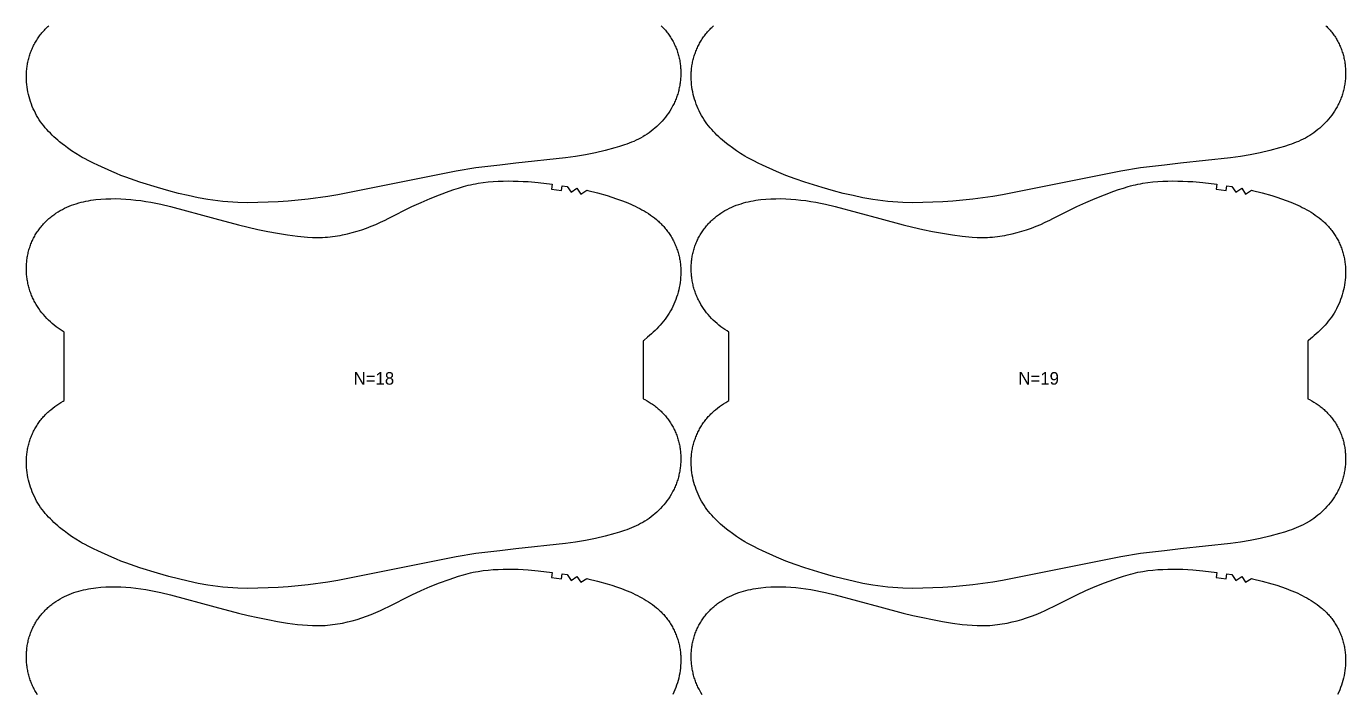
# Model space of a CAD drawing. Header units: inches. Extents: x 0 to 1851, y 0 to 1084.
# Drawn here: x 795 to 1321, y 266 to 532 of the extents above; entities that cross this region are included whole.
import ezdxf

# ---------------------------------------------------------------- set-up
doc = ezdxf.new("R2010")
doc.units = ezdxf.units.IN

msp = doc.modelspace()

# ---------------------------------------------------------------- linework, layer by layer
at = {"layer": '1'}
for points in [[(1047.9949, 532.3865), (1048.3504, 532.0344), (1048.6991, 531.6756), (1049.0409, 531.3101), (1049.3757, 530.9381), (1049.7032, 530.5598), (1050.0235, 530.1752), (1050.3363, 529.7846), (1050.6415, 529.388), (1050.939, 528.9856), (1051.2287, 528.5776), (1051.5103, 528.164), (1051.7839, 527.7451), (1052.0492, 527.3209), (1052.3061, 526.8916), (1052.5545, 526.4574), (1052.7943, 526.0184), (1053.0253, 525.5747), (1053.2475, 525.1265), (1053.4608, 524.6741), (1053.6653, 524.2175), (1053.8609, 523.757), (1054.0476, 523.2928), (1054.2253, 522.8251), (1054.394, 522.354), (1054.5537, 521.8798), (1054.7044, 521.4025), (1054.846, 520.9225), (1054.9785, 520.4399), (1055.1019, 519.9549), (1055.2161, 519.4677), (1055.3211, 518.9784), (1055.4169, 518.4874), (1055.5034, 517.9946), (1055.5808, 517.5004), (1055.6489, 517.0048), (1055.708, 516.508), (1055.7579, 516.0103), (1055.7987, 515.5117), (1055.8305, 515.0124), (1055.8533, 514.5125), (1055.8671, 514.0123), (1055.872, 513.5119), (1055.868, 513.0114), (1055.855, 512.511), (1055.8333, 512.0109), (1055.8028, 511.5112), (1055.7635, 511.0121), (1055.7154, 510.5138), (1055.6587, 510.0163), (1055.5932, 509.52), (1055.5191, 509.0248), (1055.4363, 508.5311), (1055.3448, 508.0389), (1055.2447, 507.5485), (1055.1359, 507.06), (1055.0185, 506.5735), (1054.8924, 506.0893), (1054.7577, 505.6074), (1054.6144, 505.1282), (1054.4624, 504.6516), (1054.3019, 504.1779), (1054.1327, 503.7073), (1053.955, 503.2399), (1053.7687, 502.7759), (1053.5738, 502.3155), (1053.3705, 501.8587), (1053.1589, 501.4056), (1052.9391, 500.9564), (1052.7114, 500.5111), (1052.4757, 500.0698), (1051.9814, 499.1997), (1051.4573, 498.3469), (1050.9045, 497.5121), (1050.3242, 496.696), (1049.7174, 495.8995), (1049.0854, 495.1233), (1048.4288, 494.3678), (1047.7486, 493.6339), (1047.0454, 492.9219), (1046.3201, 492.2324), (1045.5735, 491.5661), (1044.8064, 490.9236), (1044.0196, 490.3052), (1043.2138, 489.7117), (1042.3901, 489.1431), (1041.5496, 488.5996), (1040.872, 488.1897), (1040.6931, 488.0815), (1039.8218, 487.5887), (1038.9367, 487.1216), (1038.0387, 486.6801), (1037.129, 486.2646), (1036.2085, 485.8746), (1035.2784, 485.5082), (1034.3399, 485.1631), (1033.3941, 484.8368), (1031.4853, 484.231), (1029.5612, 483.6718), (1025.6919, 482.6419), (1021.7971, 481.722), (1017.8761, 480.9147), (1013.9318, 480.2305), (1009.9686, 479.6719), (990.0692, 477.5144), (983.732, 476.801), (974.1581, 475.7232), (966.2574, 474.4294), (919.1625, 464.9648), (915.2119, 464.3197), (907.2791, 463.2348), (903.3009, 462.7903), (899.3141, 462.4306), (895.3205, 462.1535), (891.3226, 461.9543), (887.3211, 461.834), (883.3176, 461.801), (879.3157, 461.8865), (877.3168, 461.9846), (875.3202, 462.1224), (873.3268, 462.3009), (871.3377, 462.5208), (869.3535, 462.7823), (867.3746, 463.0829), (863.4337, 463.7875), (859.5159, 464.6093), (855.6201, 465.5296), (851.745, 466.534), (847.2081, 467.8201), (840.2497, 470.0049), (836.4579, 471.2926), (834.5767, 471.9754), (832.7102, 472.6953), (830.8608, 473.4571), (829.0249, 474.2523), (823.4189, 476.801), (821.7328, 477.5676), (819.9333, 478.443), (818.1601, 479.3674), (817.286, 479.8529), (816.4207, 480.3542), (814.7165, 481.402), (813.0468, 482.5059), (811.4112, 483.6609), (810, 484.7209), (809.8102, 484.8634), (808.2487, 486.116), (807.4845, 486.7623), (806.7325, 487.4226), (805.9932, 488.0973), (805.2675, 488.7871), (804.5563, 489.4923), (803.8611, 490.2135), (803.1839, 490.9511), (802.5262, 491.7055), (801.8901, 492.4773), (801.2771, 493.2669), (800.6892, 494.0747), (800.1282, 494.9013), (799.5954, 495.7467), (799.0912, 496.6101), (798.6157, 497.4901), (798.1688, 498.3857), (797.7505, 499.2954), (797.3609, 500.2182), (796.9999, 501.1528), (796.6675, 502.0978), (796.3639, 503.0522), (796.0894, 504.0152), (795.8446, 504.9857), (795.6298, 505.9631), (795.4456, 506.9466), (795.2924, 507.9353), (795.1708, 508.9284), (795.0812, 509.9251), (795.024, 510.9245), (795, 511.9253), (795.0096, 512.9264), (795.0535, 513.9263), (795.0884, 514.4254), (795.1321, 514.9238), (795.1847, 515.4212), (795.2462, 515.9176), (795.3167, 516.4127), (795.3963, 516.9064), (795.485, 517.3985), (795.5829, 517.8888), (795.6901, 518.3772), (795.8065, 518.8636), (795.932, 519.3478), (796.0666, 519.8295), (796.2102, 520.3087), (796.3628, 520.7852), (796.5242, 521.2589), (796.6944, 521.7295), (796.8734, 522.1968), (797.061, 522.6609), (797.2572, 523.1214), (797.4618, 523.5783), (797.675, 524.0313), (797.8965, 524.4803), (798.1263, 524.9251), (798.3643, 525.3656), (798.6105, 525.8016), (798.8648, 526.233), (799.127, 526.6596), (799.397, 527.0813), (799.6749, 527.4978), (799.9603, 527.9091), (800.2533, 528.315), (800.5538, 528.7153), (800.8616, 529.1098), (801.1767, 529.4985), (801.4989, 529.8812), (801.8281, 530.2577), (802.1643, 530.6278), (802.5073, 530.9915), (802.8571, 531.3484), (803.2134, 531.6986), (803.5763, 532.0419), (803.9455, 532.3783)], [(1312.9949, 532.3865), (1313.3504, 532.0344), (1313.6991, 531.6756), (1314.0409, 531.3101), (1314.3757, 530.9381), (1314.7032, 530.5598), (1315.0235, 530.1752), (1315.3363, 529.7846), (1315.6415, 529.388), (1315.939, 528.9856), (1316.2287, 528.5776), (1316.5103, 528.164), (1316.7839, 527.7451), (1317.0492, 527.3209), (1317.3061, 526.8916), (1317.5545, 526.4574), (1317.7943, 526.0184), (1318.0253, 525.5747), (1318.2475, 525.1265), (1318.4608, 524.6741), (1318.6653, 524.2175), (1318.8609, 523.757), (1319.0476, 523.2928), (1319.2253, 522.8251), (1319.394, 522.354), (1319.5537, 521.8798), (1319.7044, 521.4025), (1319.846, 520.9225), (1319.9785, 520.4399), (1320.1019, 519.9549), (1320.2161, 519.4677), (1320.3211, 518.9784), (1320.4169, 518.4874), (1320.5034, 517.9946), (1320.5808, 517.5004), (1320.6489, 517.0048), (1320.708, 516.508), (1320.7579, 516.0103), (1320.7987, 515.5117), (1320.8305, 515.0124), (1320.8533, 514.5125), (1320.8671, 514.0123), (1320.872, 513.5119), (1320.868, 513.0114), (1320.855, 512.511), (1320.8333, 512.0109), (1320.8028, 511.5112), (1320.7635, 511.0121), (1320.7154, 510.5138), (1320.6587, 510.0163), (1320.5932, 509.52), (1320.5191, 509.0248), (1320.4363, 508.5311), (1320.3448, 508.0389), (1320.2447, 507.5485), (1320.1359, 507.06), (1320.0185, 506.5735), (1319.8924, 506.0893), (1319.7577, 505.6074), (1319.6144, 505.1282), (1319.4624, 504.6516), (1319.3019, 504.1779), (1319.1327, 503.7073), (1318.955, 503.2399), (1318.7687, 502.7759), (1318.5738, 502.3155), (1318.3705, 501.8587), (1318.1589, 501.4056), (1317.9391, 500.9564), (1317.7114, 500.5111), (1317.4757, 500.0698), (1316.9814, 499.1997), (1316.4573, 498.3469), (1315.9045, 497.5121), (1315.3242, 496.696), (1314.7174, 495.8995), (1314.0854, 495.1233), (1313.4288, 494.3678), (1312.7486, 493.6339), (1312.0454, 492.9219), (1311.3201, 492.2324), (1310.5735, 491.5661), (1309.8064, 490.9236), (1309.0196, 490.3052), (1308.2138, 489.7117), (1307.3901, 489.1431), (1306.5496, 488.5996), (1305.872, 488.1897), (1305.6931, 488.0815), (1304.8218, 487.5887), (1303.9367, 487.1216), (1303.0387, 486.6801), (1302.129, 486.2646), (1301.2085, 485.8746), (1300.2784, 485.5082), (1299.3399, 485.1631), (1298.3941, 484.8368), (1296.4853, 484.231), (1294.5612, 483.6718), (1290.6919, 482.6419), (1286.7971, 481.722), (1282.8761, 480.9147), (1278.9318, 480.2305), (1274.9686, 479.6719), (1255.0692, 477.5144), (1248.732, 476.801), (1239.1581, 475.7232), (1231.2574, 474.4294), (1184.1625, 464.9648), (1180.2119, 464.3197), (1172.2791, 463.2348), (1168.3009, 462.7903), (1164.3141, 462.4306), (1160.3205, 462.1535), (1156.3226, 461.9543), (1152.3211, 461.834), (1148.3176, 461.801), (1144.3157, 461.8865), (1142.3168, 461.9846), (1140.3202, 462.1224), (1138.3268, 462.3009), (1136.3377, 462.5208), (1134.3535, 462.7823), (1132.3746, 463.0829), (1128.4337, 463.7875), (1124.5159, 464.6093), (1120.6201, 465.5296), (1116.745, 466.534), (1112.2081, 467.8201), (1105.2497, 470.0049), (1101.4579, 471.2926), (1099.5767, 471.9754), (1097.7102, 472.6953), (1095.8608, 473.4571), (1094.0249, 474.2523), (1088.4189, 476.801), (1086.7328, 477.5676), (1084.9333, 478.443), (1083.1601, 479.3674), (1082.286, 479.8529), (1081.4207, 480.3542), (1079.7165, 481.402), (1078.0468, 482.5059), (1076.4112, 483.6609), (1075, 484.7209), (1074.8102, 484.8634), (1073.2487, 486.116), (1072.4845, 486.7623), (1071.7325, 487.4226), (1070.9932, 488.0973), (1070.2675, 488.7871), (1069.5563, 489.4923), (1068.8611, 490.2135), (1068.1839, 490.9511), (1067.5262, 491.7055), (1066.8901, 492.4773), (1066.2771, 493.2669), (1065.6892, 494.0747), (1065.1282, 494.9013), (1064.5954, 495.7467), (1064.0912, 496.6101), (1063.6157, 497.4901), (1063.1688, 498.3857), (1062.7505, 499.2954), (1062.3609, 500.2182), (1061.9999, 501.1528), (1061.6675, 502.0978), (1061.3639, 503.0522), (1061.0894, 504.0152), (1060.8446, 504.9857), (1060.6298, 505.9631), (1060.4456, 506.9466), (1060.2924, 507.9353), (1060.1708, 508.9284), (1060.0812, 509.9251), (1060.024, 510.9245), (1060, 511.9253), (1060.0096, 512.9264), (1060.0535, 513.9263), (1060.0884, 514.4254), (1060.1321, 514.9238), (1060.1847, 515.4212), (1060.2462, 515.9176), (1060.3167, 516.4127), (1060.3963, 516.9064), (1060.485, 517.3985), (1060.5829, 517.8888), (1060.6901, 518.3772), (1060.8065, 518.8636), (1060.932, 519.3478), (1061.0666, 519.8295), (1061.2102, 520.3087), (1061.3628, 520.7852), (1061.5242, 521.2589), (1061.6944, 521.7295), (1061.8734, 522.1968), (1062.061, 522.6609), (1062.2572, 523.1214), (1062.4618, 523.5783), (1062.675, 524.0313), (1062.8965, 524.4803), (1063.1263, 524.9251), (1063.3643, 525.3656), (1063.6105, 525.8016), (1063.8648, 526.233), (1064.127, 526.6596), (1064.397, 527.0813), (1064.6749, 527.4978), (1064.9603, 527.9091), (1065.2533, 528.315), (1065.5538, 528.7153), (1065.8616, 529.1098), (1066.1767, 529.4985), (1066.4989, 529.8812), (1066.8281, 530.2577), (1067.1643, 530.6278), (1067.5073, 530.9915), (1067.8571, 531.3484), (1068.2134, 531.6986), (1068.5763, 532.0419), (1068.9455, 532.3783)], [(799.4147, 265.6316), (798.8906, 266.4845), (798.3963, 267.3545), (798.1606, 267.7958), (797.9329, 268.2411), (797.7131, 268.6903), (797.5015, 269.1434), (797.2982, 269.6002), (797.1033, 270.0607), (796.917, 270.5247), (796.7393, 270.9921), (796.5701, 271.4627), (796.4096, 271.9363), (796.2576, 272.4129), (796.1143, 272.8922), (795.9796, 273.374), (795.8535, 273.8583), (795.7361, 274.3447), (795.6273, 274.8333), (795.5272, 275.3237), (795.4357, 275.8159), (795.3529, 276.3096), (795.2788, 276.8047), (795.2133, 277.3011), (795.1566, 277.7985), (795.1085, 278.2969), (795.0692, 278.796), (795.0387, 279.2957), (795.0169, 279.7958), (795.004, 280.2961), (795, 280.7966), (795.0049, 281.297), (795.0187, 281.7973), (795.0415, 282.2971), (795.0733, 282.7964), (795.1141, 283.295), (795.164, 283.7928), (795.223, 284.2895), (795.2912, 284.7851), (795.3686, 285.2793), (795.4551, 285.7721), (795.5509, 286.2632), (795.6559, 286.7524), (795.7701, 287.2397), (795.8935, 287.7247), (796.026, 288.2073), (796.1676, 288.6873), (796.3182, 289.1645), (796.478, 289.6387), (796.6467, 290.1098), (796.8244, 290.5776), (797.0111, 291.0418), (797.2066, 291.5023), (797.4111, 291.9588), (797.6245, 292.4113), (797.8467, 292.8594), (798.0777, 293.3031), (798.3175, 293.7422), (798.5659, 294.1764), (798.8228, 294.6056), (799.0881, 295.0298), (799.3617, 295.4487), (799.6433, 295.8623), (799.933, 296.2704), (800.2305, 296.6727), (800.5357, 297.0693), (800.8485, 297.46), (801.1688, 297.8445), (801.4963, 298.2229), (801.8311, 298.5949), (802.1729, 298.9603), (802.5216, 299.3192), (802.8771, 299.6712), (803.2393, 300.0163), (803.6079, 300.3545), (803.9828, 300.6857), (804.3638, 301.0099), (804.7508, 301.327), (805.1435, 301.6371), (805.5417, 301.9401), (805.9454, 302.236), (806.3542, 302.5247), (806.7681, 302.8063), (807.6102, 303.3479), (808.4702, 303.8605), (809.3467, 304.3439), (810.2383, 304.798), (811.1438, 305.2231), (812.0621, 305.6197), (812.9922, 305.9881), (813.9329, 306.3289), (814.8832, 306.6424), (815.8419, 306.9291), (816.8079, 307.1893), (817.7803, 307.4238), (818.7582, 307.6335), (819.741, 307.8198), (820.7282, 307.9839), (821.7189, 308.1272), (822.7126, 308.2508), (824.7062, 308.4445), (826.7043, 308.5737), (828.7047, 308.6411), (830.7058, 308.6481), (832.7061, 308.5958), (834.7041, 308.4863), (836.6988, 308.3233), (838.6894, 308.1113), (840.6751, 307.8548), (842.6551, 307.5573), (844.6282, 307.219), (846.5935, 306.8391), (848.5497, 306.4167), (852.4355, 305.458), (870.1702, 300.6942), (879.4992, 298.1883), (883.3893, 297.2432), (887.2959, 296.3688), (891.2189, 295.5713), (895.156, 294.8478), (899.1061, 294.2011), (903.0732, 293.6659), (903.0732, 293.6659), (907.0602, 293.2926), (909.0587, 293.1915), (910.0586, 293.1673), (911.0588, 293.1624), (912.0589, 293.178), (913.0587, 293.214), (914.0577, 293.27), (915.0556, 293.3458), (916.0519, 293.4408), (917.0464, 293.5548), (918.0385, 293.6874), (919.0279, 293.8382), (920.0143, 294.0069), (920.9975, 294.1929), (922.9536, 294.6151), (924.8954, 295.1007), (926.8218, 295.6457), (928.7316, 296.2468), (930.6227, 296.9037), (932.4929, 297.6168), (934.3398, 298.3865), (936.1624, 299.211), (937.9656, 300.0788), (939.1856, 300.6942), (948.6891, 305.4877), (952.3288, 307.1537), (956.0133, 308.7194), (959.7318, 310.2002), (963.4835, 311.5978), (965.3726, 312.2625), (967.2734, 312.8917), (969.1885, 313.4711), (970.1524, 313.7376), (971.1209, 313.9862), (972.0944, 314.2156), (973.0724, 314.4259), (974.0545, 314.6177), (975.0403, 314.7915), (977.0206, 315.0874), (979.0096, 315.3179), (981.0039, 315.4878), (983.0019, 315.603), (985.0023, 315.6697), (987.0039, 315.6942), (989.0056, 315.6816), (991.0066, 315.6327), (993.0062, 315.547), (995.0037, 315.4241), (998.9908, 315.0725), (1004.5957, 314.3975), (1004.3288, 312.4154), (1008.2465, 311.8476), (1008.5543, 313.8237), (1010.5287, 313.5046), (1012.1441, 311.1938), (1014.465, 312.794), (1016.0153, 310.4408), (1018.3796, 311.973), (1018.7405, 311.8909), (1022.6267, 310.9328), (1026.4805, 309.8481), (1028.3938, 309.2579), (1030.2948, 308.6302), (1032.18, 307.9585), (1034.0461, 307.2365), (1035.8893, 306.4581), (1036.801, 306.0461), (1037.7054, 305.6183), (1038.6019, 305.1739), (1039.4899, 304.7124), (1040.3689, 304.2333), (1041.2383, 303.7359), (1042.0973, 303.2196), (1042.9442, 302.6833), (1043.7769, 302.1259), (1044.5935, 301.5463), (1045.392, 300.9434), (1046.1703, 300.316), (1046.5513, 299.9928), (1046.9265, 299.6631), (1047.2956, 299.3266), (1047.6585, 298.9834), (1048.0149, 298.6332), (1048.3647, 298.2762), (1048.7077, 297.9126), (1049.0439, 297.5424), (1049.3731, 297.1659), (1049.6953, 296.7833), (1050.0104, 296.3946), (1050.3182, 296), (1050.6186, 295.5997), (1050.9117, 295.1938), (1051.1971, 294.7826), (1051.4749, 294.366), (1051.745, 293.9444), (1052.0072, 293.5178), (1052.2615, 293.0864), (1052.5077, 292.6503), (1052.7457, 292.2098), (1052.9755, 291.765), (1053.197, 291.316), (1053.4101, 290.863), (1053.6148, 290.4062), (1053.811, 289.9456), (1053.9986, 289.4816), (1054.1775, 289.0142), (1054.3478, 288.5436), (1054.5092, 288.07), (1054.6617, 287.5935), (1054.8054, 287.1143), (1054.94, 286.6325), (1055.0655, 286.1484), (1055.1819, 285.662), (1055.2891, 285.1735), (1055.387, 284.6832), (1055.4757, 284.1911), (1055.5553, 283.6974), (1055.6258, 283.2023), (1055.6873, 282.706), (1055.7399, 282.2086), (1055.7836, 281.7102), (1055.8185, 281.211), (1055.8624, 280.2111), (1055.872, 279.2101), (1055.8479, 278.2092), (1055.7908, 277.2098), (1055.7012, 276.2131), (1055.5796, 275.22), (1055.4264, 274.2313), (1055.2422, 273.2479), (1055.0274, 272.2705), (1054.7825, 271.2999), (1054.5081, 270.337), (1054.2044, 269.3826), (1053.8721, 268.4375), (1053.5111, 267.503), (1053.1215, 266.5802), (1052.7032, 265.6704)], [(1064.4147, 265.6316), (1063.8906, 266.4845), (1063.3963, 267.3545), (1063.1606, 267.7958), (1062.9329, 268.2411), (1062.7131, 268.6903), (1062.5015, 269.1434), (1062.2982, 269.6002), (1062.1033, 270.0607), (1061.917, 270.5247), (1061.7393, 270.9921), (1061.5701, 271.4627), (1061.4096, 271.9363), (1061.2576, 272.4129), (1061.1143, 272.8922), (1060.9796, 273.374), (1060.8535, 273.8583), (1060.7361, 274.3447), (1060.6273, 274.8333), (1060.5272, 275.3237), (1060.4357, 275.8159), (1060.3529, 276.3096), (1060.2788, 276.8047), (1060.2133, 277.3011), (1060.1566, 277.7985), (1060.1085, 278.2969), (1060.0692, 278.796), (1060.0387, 279.2957), (1060.0169, 279.7958), (1060.004, 280.2961), (1060, 280.7966), (1060.0049, 281.297), (1060.0187, 281.7973), (1060.0415, 282.2971), (1060.0733, 282.7964), (1060.1141, 283.295), (1060.164, 283.7928), (1060.223, 284.2895), (1060.2912, 284.7851), (1060.3686, 285.2793), (1060.4551, 285.7721), (1060.5509, 286.2632), (1060.6559, 286.7524), (1060.7701, 287.2397), (1060.8935, 287.7247), (1061.026, 288.2073), (1061.1676, 288.6873), (1061.3182, 289.1645), (1061.478, 289.6387), (1061.6467, 290.1098), (1061.8244, 290.5776), (1062.0111, 291.0418), (1062.2066, 291.5023), (1062.4111, 291.9588), (1062.6245, 292.4113), (1062.8467, 292.8594), (1063.0777, 293.3031), (1063.3175, 293.7422), (1063.5659, 294.1764), (1063.8228, 294.6056), (1064.0881, 295.0298), (1064.3617, 295.4487), (1064.6433, 295.8623), (1064.933, 296.2704), (1065.2305, 296.6727), (1065.5357, 297.0693), (1065.8485, 297.46), (1066.1688, 297.8445), (1066.4963, 298.2229), (1066.8311, 298.5949), (1067.1729, 298.9603), (1067.5216, 299.3192), (1067.8771, 299.6712), (1068.2393, 300.0163), (1068.6079, 300.3545), (1068.9828, 300.6857), (1069.3638, 301.0099), (1069.7508, 301.327), (1070.1435, 301.6371), (1070.5417, 301.9401), (1070.9454, 302.236), (1071.3542, 302.5247), (1071.7681, 302.8063), (1072.6102, 303.3479), (1073.4702, 303.8605), (1074.3467, 304.3439), (1075.2383, 304.798), (1076.1438, 305.2231), (1077.0621, 305.6197), (1077.9922, 305.9881), (1078.9329, 306.3289), (1079.8832, 306.6424), (1080.8419, 306.9291), (1081.8079, 307.1893), (1082.7803, 307.4238), (1083.7582, 307.6335), (1084.741, 307.8198), (1085.7282, 307.9839), (1086.7189, 308.1272), (1087.7126, 308.2508), (1089.7062, 308.4445), (1091.7043, 308.5737), (1093.7047, 308.6411), (1095.7058, 308.6481), (1097.7061, 308.5958), (1099.7041, 308.4863), (1101.6988, 308.3233), (1103.6894, 308.1113), (1105.6751, 307.8548), (1107.6551, 307.5573), (1109.6282, 307.219), (1111.5935, 306.8391), (1113.5497, 306.4167), (1117.4355, 305.458), (1135.1702, 300.6942), (1144.4992, 298.1883), (1148.3893, 297.2432), (1152.2959, 296.3688), (1156.2189, 295.5713), (1160.156, 294.8478), (1164.1061, 294.2011), (1168.0732, 293.6659), (1168.0732, 293.6659), (1172.0602, 293.2926), (1174.0587, 293.1915), (1175.0586, 293.1673), (1176.0588, 293.1624), (1177.0589, 293.178), (1178.0587, 293.214), (1179.0577, 293.27), (1180.0556, 293.3458), (1181.0519, 293.4408), (1182.0464, 293.5548), (1183.0385, 293.6874), (1184.0279, 293.8382), (1185.0143, 294.0069), (1185.9975, 294.1929), (1187.9536, 294.6151), (1189.8954, 295.1007), (1191.8218, 295.6457), (1193.7316, 296.2468), (1195.6227, 296.9037), (1197.4929, 297.6168), (1199.3398, 298.3865), (1201.1624, 299.211), (1202.9656, 300.0788), (1204.1856, 300.6942), (1213.6891, 305.4877), (1217.3288, 307.1537), (1221.0133, 308.7194), (1224.7318, 310.2002), (1228.4835, 311.5978), (1230.3726, 312.2625), (1232.2734, 312.8917), (1234.1885, 313.4711), (1235.1524, 313.7376), (1236.1209, 313.9862), (1237.0944, 314.2156), (1238.0724, 314.4259), (1239.0545, 314.6177), (1240.0403, 314.7915), (1242.0206, 315.0874), (1244.0096, 315.3179), (1246.0039, 315.4878), (1248.0019, 315.603), (1250.0023, 315.6697), (1252.0039, 315.6942), (1254.0056, 315.6816), (1256.0066, 315.6327), (1258.0062, 315.547), (1260.0037, 315.4241), (1263.9908, 315.0725), (1269.5957, 314.3975), (1269.3288, 312.4154), (1273.2465, 311.8476), (1273.5543, 313.8237), (1275.5287, 313.5046), (1277.1441, 311.1938), (1279.465, 312.794), (1281.0153, 310.4408), (1283.3796, 311.973), (1283.7405, 311.8909), (1287.6267, 310.9328), (1291.4805, 309.8481), (1293.3938, 309.2579), (1295.2948, 308.6302), (1297.18, 307.9585), (1299.0461, 307.2365), (1300.8893, 306.4581), (1301.801, 306.0461), (1302.7054, 305.6183), (1303.6019, 305.1739), (1304.4899, 304.7124), (1305.3689, 304.2333), (1306.2383, 303.7359), (1307.0973, 303.2196), (1307.9442, 302.6833), (1308.7769, 302.1259), (1309.5935, 301.5463), (1310.392, 300.9434), (1311.1703, 300.316), (1311.5513, 299.9928), (1311.9265, 299.6631), (1312.2956, 299.3266), (1312.6585, 298.9834), (1313.0149, 298.6332), (1313.3647, 298.2762), (1313.7077, 297.9126), (1314.0439, 297.5424), (1314.3731, 297.1659), (1314.6953, 296.7833), (1315.0104, 296.3946), (1315.3182, 296), (1315.6186, 295.5997), (1315.9117, 295.1938), (1316.1971, 294.7826), (1316.4749, 294.366), (1316.745, 293.9444), (1317.0072, 293.5178), (1317.2615, 293.0864), (1317.5077, 292.6503), (1317.7457, 292.2098), (1317.9755, 291.765), (1318.197, 291.316), (1318.4101, 290.863), (1318.6148, 290.4062), (1318.811, 289.9456), (1318.9986, 289.4816), (1319.1775, 289.0142), (1319.3478, 288.5436), (1319.5092, 288.07), (1319.6617, 287.5935), (1319.8054, 287.1143), (1319.94, 286.6325), (1320.0655, 286.1484), (1320.1819, 285.662), (1320.2891, 285.1735), (1320.387, 284.6832), (1320.4757, 284.1911), (1320.5553, 283.6974), (1320.6258, 283.2023), (1320.6873, 282.706), (1320.7399, 282.2086), (1320.7836, 281.7102), (1320.8185, 281.211), (1320.8624, 280.2111), (1320.872, 279.2101), (1320.8479, 278.2092), (1320.7908, 277.2098), (1320.7012, 276.2131), (1320.5796, 275.22), (1320.4264, 274.2313), (1320.2422, 273.2479), (1320.0274, 272.2705), (1319.7825, 271.2999), (1319.5081, 270.337), (1319.2044, 269.3826), (1318.8721, 268.4375), (1318.5111, 267.503), (1318.1215, 266.5802), (1317.7032, 265.6704)]]:
    msp.add_lwpolyline(points, dxfattribs=at)
for points in [[(903.0732, 448.4329), (907.0602, 448.0596), (909.0587, 447.9585), (910.0586, 447.9343), (911.0588, 447.9294), (912.0589, 447.945), (913.0587, 447.981), (914.0577, 448.037), (915.0556, 448.1128), (916.0519, 448.2078), (917.0464, 448.3218), (918.0385, 448.4544), (919.0279, 448.6052), (920.0143, 448.7739), (920.9975, 448.9599), (922.9536, 449.3821), (924.8954, 449.8677), (926.8218, 450.4127), (928.7316, 451.0138), (930.6227, 451.6707), (932.4929, 452.3838), (934.3398, 453.1535), (936.1624, 453.978), (937.9656, 454.8458), (939.1856, 455.4612), (948.6891, 460.2547), (952.3288, 461.9207), (956.0133, 463.4864), (959.7318, 464.9672), (963.4835, 466.3648), (965.3726, 467.0295), (967.2734, 467.6587), (969.1885, 468.2381), (970.1524, 468.5046), (971.1209, 468.7532), (972.0944, 468.9826), (973.0724, 469.1929), (974.0545, 469.3847), (975.0403, 469.5585), (977.0206, 469.8544), (979.0096, 470.0849), (981.0039, 470.2548), (983.0019, 470.37), (985.0023, 470.4367), (987.0039, 470.4612), (989.0056, 470.4486), (991.0066, 470.3997), (993.0062, 470.314), (995.0037, 470.1911), (998.9908, 469.8395), (1004.5957, 469.1645), (1004.3288, 467.1824), (1008.2465, 466.6146), (1008.5543, 468.5907), (1010.5287, 468.2716), (1012.1441, 465.9608), (1014.465, 467.561), (1016.0153, 465.2078), (1018.3796, 466.74), (1018.7405, 466.6579), (1022.6267, 465.6998), (1026.4805, 464.6151), (1028.3938, 464.0249), (1030.2948, 463.3972), (1032.18, 462.7255), (1034.0461, 462.0035), (1035.8893, 461.2251), (1036.801, 460.8131), (1037.7054, 460.3853), (1038.6019, 459.9409), (1039.4899, 459.4794), (1040.3689, 459.0003), (1041.2383, 458.5029), (1042.0973, 457.9866), (1042.9442, 457.4503), (1043.7769, 456.8929), (1044.5935, 456.3133), (1045.392, 455.7104), (1046.1703, 455.083), (1046.5513, 454.7598), (1046.9265, 454.4301), (1047.2956, 454.0936), (1047.6585, 453.7504), (1048.0149, 453.4002), (1048.3647, 453.0432), (1048.7077, 452.6796), (1049.0439, 452.3094), (1049.3731, 451.9329), (1049.6953, 451.5503), (1050.0104, 451.1616), (1050.3182, 450.767), (1050.6186, 450.3667), (1050.9117, 449.9608), (1051.1971, 449.5496), (1051.4749, 449.133), (1051.745, 448.7114), (1052.0072, 448.2848), (1052.2615, 447.8534), (1052.5077, 447.4173), (1052.7457, 446.9768), (1052.9755, 446.532), (1053.197, 446.083), (1053.4101, 445.63), (1053.6148, 445.1732), (1053.811, 444.7126), (1053.9986, 444.2486), (1054.1775, 443.7812), (1054.3478, 443.3106), (1054.5092, 442.837), (1054.6617, 442.3605), (1054.8054, 441.8813), (1054.94, 441.3995), (1055.0655, 440.9154), (1055.1819, 440.429), (1055.2891, 439.9405), (1055.387, 439.4502), (1055.4757, 438.9581), (1055.5553, 438.4644), (1055.6258, 437.9693), (1055.6873, 437.473), (1055.7399, 436.9756), (1055.7836, 436.4772), (1055.8185, 435.978), (1055.8624, 434.9781), (1055.872, 433.9771), (1055.8479, 432.9762), (1055.7908, 431.9768), (1055.7012, 430.9801), (1055.5796, 429.987), (1055.4264, 428.9983), (1055.2422, 428.0149), (1055.0274, 427.0375), (1054.7825, 426.0669), (1054.5081, 425.104), (1054.2044, 424.1496), (1053.8721, 423.2045), (1053.5111, 422.27), (1053.1215, 421.3472), (1052.7032, 420.4374), (1052.2563, 419.5419), (1051.7808, 418.6618), (1051.2766, 417.7984), (1050.7438, 416.953), (1050.1827, 416.1265), (1049.5948, 415.3186), (1048.9819, 414.5291), (1048.3457, 413.7573), (1047.6881, 413.0028), (1047.0108, 412.2653), (1046.3157, 411.5441), (1045.6045, 410.8388), (1044.8788, 410.1491), (1044.1395, 409.4743), (1043.3874, 408.814), (1042.6233, 408.1678), (1041.0618, 406.9152), (1040.872, 406.7726), (1040.872, 383.6248), (1041.5253, 383.2921), (1042.4018, 382.8087), (1043.2618, 382.2961), (1044.1039, 381.7546), (1044.5178, 381.473), (1044.9266, 381.1843), (1045.3303, 380.8884), (1045.7285, 380.5854), (1046.1212, 380.2753), (1046.5082, 379.9581), (1046.8892, 379.634), (1047.2641, 379.3028), (1047.6327, 378.9646), (1047.9949, 378.6195), (1048.3504, 378.2674), (1048.6991, 377.9086), (1049.0409, 377.5431), (1049.3757, 377.1711), (1049.7032, 376.7928), (1050.0235, 376.4082), (1050.3363, 376.0176), (1050.6415, 375.621), (1050.939, 375.2186), (1051.2287, 374.8106), (1051.5103, 374.397), (1051.7839, 373.9781), (1052.0492, 373.5539), (1052.3061, 373.1246), (1052.5545, 372.6904), (1052.7943, 372.2514), (1053.0253, 371.8077), (1053.2475, 371.3595), (1053.4608, 370.9071), (1053.6653, 370.4505), (1053.8609, 369.99), (1054.0476, 369.5258), (1054.2253, 369.0581), (1054.394, 368.587), (1054.5537, 368.1128), (1054.7044, 367.6355), (1054.846, 367.1555), (1054.9785, 366.6729), (1055.1019, 366.1879), (1055.2161, 365.7007), (1055.3211, 365.2114), (1055.4169, 364.7204), (1055.5034, 364.2276), (1055.5808, 363.7334), (1055.6489, 363.2378), (1055.708, 362.741), (1055.7579, 362.2433), (1055.7987, 361.7447), (1055.8305, 361.2454), (1055.8533, 360.7455), (1055.8671, 360.2453), (1055.872, 359.7449), (1055.868, 359.2444), (1055.855, 358.744), (1055.8333, 358.2439), (1055.8028, 357.7442), (1055.7635, 357.2451), (1055.7154, 356.7468), (1055.6587, 356.2493), (1055.5932, 355.753), (1055.5191, 355.2578), (1055.4363, 354.7641), (1055.3448, 354.2719), (1055.2447, 353.7815), (1055.1359, 353.293), (1055.0185, 352.8065), (1054.8924, 352.3223), (1054.7577, 351.8404), (1054.6144, 351.3612), (1054.4624, 350.8846), (1054.3019, 350.4109), (1054.1327, 349.9403), (1053.955, 349.4729), (1053.7687, 349.0089), (1053.5738, 348.5485), (1053.3705, 348.0917), (1053.1589, 347.6386), (1052.9391, 347.1894), (1052.7114, 346.7441), (1052.4757, 346.3028), (1051.9814, 345.4327), (1051.4573, 344.5799), (1050.9045, 343.7451), (1050.3242, 342.929), (1049.7174, 342.1325), (1049.0854, 341.3563), (1048.4288, 340.6008), (1047.7486, 339.8669), (1047.0454, 339.1549), (1046.3201, 338.4654), (1045.5735, 337.7991), (1044.8064, 337.1566), (1044.0196, 336.5382), (1043.2138, 335.9447), (1042.3901, 335.3761), (1041.5496, 334.8326), (1040.872, 334.4227), (1040.6931, 334.3145), (1039.8218, 333.8217), (1038.9367, 333.3546), (1038.0387, 332.9131), (1037.129, 332.4976), (1036.2085, 332.1076), (1035.2784, 331.7412), (1034.3399, 331.3961), (1033.3941, 331.0698), (1031.4853, 330.464), (1029.5612, 329.9048), (1025.6919, 328.8749), (1021.7971, 327.955), (1017.8761, 327.1477), (1013.9318, 326.4635), (1009.9686, 325.9049), (990.0692, 323.7474), (983.732, 323.034), (974.1581, 321.9562), (966.2574, 320.6624), (919.1625, 311.1978), (915.2119, 310.5527), (907.2791, 309.4678), (903.3009, 309.0233), (899.3141, 308.6636), (895.3205, 308.3865), (891.3226, 308.1873), (887.3211, 308.067), (883.3176, 308.034), (879.3157, 308.1195), (877.3168, 308.2176), (875.3202, 308.3554), (873.3268, 308.5339), (871.3377, 308.7538), (869.3535, 309.0153), (867.3746, 309.3159), (863.4337, 310.0205), (859.5159, 310.8423), (855.6201, 311.7626), (851.745, 312.767), (847.2081, 314.0531), (840.2497, 316.2379), (836.4579, 317.5256), (834.5767, 318.2084), (832.7102, 318.9283), (830.8608, 319.6901), (829.0249, 320.4853), (823.4189, 323.034), (821.7328, 323.8006), (819.9333, 324.676), (818.1601, 325.6004), (817.286, 326.0859), (816.4207, 326.5872), (814.7165, 327.635), (813.0468, 328.7389), (811.4112, 329.8939), (810, 330.9539), (809.8102, 331.0964), (808.2487, 332.349), (807.4845, 332.9953), (806.7325, 333.6556), (805.9932, 334.3303), (805.2675, 335.0201), (804.5563, 335.7253), (803.8611, 336.4465), (803.1839, 337.1841), (802.5262, 337.9385), (801.8901, 338.7103), (801.2771, 339.4999), (800.6892, 340.3077), (800.1282, 341.1343), (799.5954, 341.9797), (799.0912, 342.8431), (798.6157, 343.7231), (798.1688, 344.6187), (797.7505, 345.5284), (797.3609, 346.4512), (796.9999, 347.3858), (796.6675, 348.3308), (796.3639, 349.2852), (796.0894, 350.2482), (795.8446, 351.2187), (795.6298, 352.1961), (795.4456, 353.1796), (795.2924, 354.1683), (795.1708, 355.1614), (795.0812, 356.1581), (795.024, 357.1575), (795, 358.1583), (795.0096, 359.1594), (795.0535, 360.1593), (795.0884, 360.6584), (795.1321, 361.1568), (795.1847, 361.6542), (795.2462, 362.1506), (795.3167, 362.6457), (795.3963, 363.1394), (795.485, 363.6315), (795.5829, 364.1218), (795.6901, 364.6102), (795.8065, 365.0966), (795.932, 365.5808), (796.0666, 366.0625), (796.2102, 366.5417), (796.3628, 367.0182), (796.5242, 367.4919), (796.6944, 367.9625), (796.8734, 368.4298), (797.061, 368.8939), (797.2572, 369.3544), (797.4618, 369.8113), (797.675, 370.2643), (797.8965, 370.7133), (798.1263, 371.1581), (798.3643, 371.5986), (798.6105, 372.0346), (798.8648, 372.466), (799.127, 372.8926), (799.397, 373.3143), (799.6749, 373.7308), (799.9603, 374.1421), (800.2533, 374.548), (800.5538, 374.9483), (800.8616, 375.3428), (801.1767, 375.7315), (801.4989, 376.1142), (801.8281, 376.4907), (802.1643, 376.8608), (802.5073, 377.2245), (802.8571, 377.5814), (803.2134, 377.9316), (803.5763, 378.2749), (803.9455, 378.6113), (804.3207, 378.9411), (804.7017, 379.2643), (805.48, 379.8917), (806.2785, 380.4946), (807.0951, 381.0742), (807.9278, 381.6315), (808.7747, 382.1678), (809.6337, 382.6841), (810, 382.8937), (810, 410.2415), (809.3224, 410.6514), (808.4818, 411.1948), (807.6582, 411.7634), (806.8524, 412.357), (806.0656, 412.9753), (805.2984, 413.6179), (804.5519, 414.2842), (803.8266, 414.9736), (803.1234, 415.6856), (802.4432, 416.4196), (801.7866, 417.175), (801.1546, 417.9513), (800.5478, 418.7478), (799.9675, 419.5638), (799.4147, 420.3986), (798.8906, 421.2515), (798.3963, 422.1215), (798.1606, 422.5628), (797.9329, 423.0081), (797.7131, 423.4573), (797.5015, 423.9104), (797.2982, 424.3672), (797.1033, 424.8277), (796.917, 425.2917), (796.7393, 425.7591), (796.5701, 426.2297), (796.4096, 426.7033), (796.2576, 427.1799), (796.1143, 427.6592), (795.9796, 428.141), (795.8535, 428.6253), (795.7361, 429.1117), (795.6273, 429.6003), (795.5272, 430.0907), (795.4357, 430.5829), (795.3529, 431.0766), (795.2788, 431.5717), (795.2133, 432.0681), (795.1566, 432.5655), (795.1085, 433.0639), (795.0692, 433.563), (795.0387, 434.0627), (795.0169, 434.5628), (795.004, 435.0631), (795, 435.5636), (795.0049, 436.064), (795.0187, 436.5643), (795.0415, 437.0641), (795.0733, 437.5634), (795.1141, 438.062), (795.164, 438.5598), (795.223, 439.0565), (795.2912, 439.5521), (795.3686, 440.0463), (795.4551, 440.5391), (795.5509, 441.0302), (795.6559, 441.5194), (795.7701, 442.0067), (795.8935, 442.4917), (796.026, 442.9743), (796.1676, 443.4543), (796.3182, 443.9315), (796.478, 444.4057), (796.6467, 444.8768), (796.8244, 445.3446), (797.0111, 445.8088), (797.2066, 446.2693), (797.4111, 446.7258), (797.6245, 447.1783), (797.8467, 447.6264), (798.0777, 448.0701), (798.3175, 448.5092), (798.5659, 448.9434), (798.8228, 449.3726), (799.0881, 449.7968), (799.3617, 450.2157), (799.6433, 450.6293), (799.933, 451.0374), (800.2305, 451.4397), (800.5357, 451.8363), (800.8485, 452.227), (801.1688, 452.6115), (801.4963, 452.9899), (801.8311, 453.3619), (802.1729, 453.7273), (802.5216, 454.0862), (802.8771, 454.4382), (803.2393, 454.7833), (803.6079, 455.1215), (803.9828, 455.4527), (804.3638, 455.7769), (804.7508, 456.094), (805.1435, 456.4041), (805.5417, 456.7071), (805.9454, 457.003), (806.3542, 457.2917), (806.7681, 457.5733), (807.6102, 458.1149), (808.4702, 458.6275), (809.3467, 459.1109), (810.2383, 459.565), (811.1438, 459.9901), (812.0621, 460.3867), (812.9922, 460.7551), (813.9329, 461.0959), (814.8832, 461.4094), (815.8419, 461.6961), (816.8079, 461.9563), (817.7803, 462.1908), (818.7582, 462.4005), (819.741, 462.5868), (820.7282, 462.7509), (821.7189, 462.8942), (822.7126, 463.0178), (824.7062, 463.2115), (826.7043, 463.3407), (828.7047, 463.4081), (830.7058, 463.4151), (832.7061, 463.3628), (834.7041, 463.2533), (836.6988, 463.0903), (838.6894, 462.8783), (840.6751, 462.6218), (842.6551, 462.3243), (844.6282, 461.986), (846.5935, 461.6061), (848.5497, 461.1837), (852.4355, 460.225), (870.1702, 455.4612), (879.4992, 452.9553), (883.3893, 452.0102), (887.2959, 451.1358), (891.2189, 450.3383), (895.156, 449.6148), (899.1061, 448.9681), (903.0732, 448.4329)], [(1168.0732, 448.4329), (1172.0602, 448.0596), (1174.0587, 447.9585), (1175.0586, 447.9343), (1176.0588, 447.9294), (1177.0589, 447.945), (1178.0587, 447.981), (1179.0577, 448.037), (1180.0556, 448.1128), (1181.0519, 448.2078), (1182.0464, 448.3218), (1183.0385, 448.4544), (1184.0279, 448.6052), (1185.0143, 448.7739), (1185.9975, 448.9599), (1187.9536, 449.3821), (1189.8954, 449.8677), (1191.8218, 450.4127), (1193.7316, 451.0138), (1195.6227, 451.6707), (1197.4929, 452.3838), (1199.3398, 453.1535), (1201.1624, 453.978), (1202.9656, 454.8458), (1204.1856, 455.4612), (1213.6891, 460.2547), (1217.3288, 461.9207), (1221.0133, 463.4864), (1224.7318, 464.9672), (1228.4835, 466.3648), (1230.3726, 467.0295), (1232.2734, 467.6587), (1234.1885, 468.2381), (1235.1524, 468.5046), (1236.1209, 468.7532), (1237.0944, 468.9826), (1238.0724, 469.1929), (1239.0545, 469.3847), (1240.0403, 469.5585), (1242.0206, 469.8544), (1244.0096, 470.0849), (1246.0039, 470.2548), (1248.0019, 470.37), (1250.0023, 470.4367), (1252.0039, 470.4612), (1254.0056, 470.4486), (1256.0066, 470.3997), (1258.0062, 470.314), (1260.0037, 470.1911), (1263.9908, 469.8395), (1269.5957, 469.1645), (1269.3288, 467.1824), (1273.2465, 466.6146), (1273.5543, 468.5907), (1275.5287, 468.2716), (1277.1441, 465.9608), (1279.465, 467.561), (1281.0153, 465.2078), (1283.3796, 466.74), (1283.7405, 466.6579), (1287.6267, 465.6998), (1291.4805, 464.6151), (1293.3938, 464.0249), (1295.2948, 463.3972), (1297.18, 462.7255), (1299.0461, 462.0035), (1300.8893, 461.2251), (1301.801, 460.8131), (1302.7054, 460.3853), (1303.6019, 459.9409), (1304.4899, 459.4794), (1305.3689, 459.0003), (1306.2383, 458.5029), (1307.0973, 457.9866), (1307.9442, 457.4503), (1308.7769, 456.8929), (1309.5935, 456.3133), (1310.392, 455.7104), (1311.1703, 455.083), (1311.5513, 454.7598), (1311.9265, 454.4301), (1312.2956, 454.0936), (1312.6585, 453.7504), (1313.0149, 453.4002), (1313.3647, 453.0432), (1313.7077, 452.6796), (1314.0439, 452.3094), (1314.3731, 451.9329), (1314.6953, 451.5503), (1315.0104, 451.1616), (1315.3182, 450.767), (1315.6186, 450.3667), (1315.9117, 449.9608), (1316.1971, 449.5496), (1316.4749, 449.133), (1316.745, 448.7114), (1317.0072, 448.2848), (1317.2615, 447.8534), (1317.5077, 447.4173), (1317.7457, 446.9768), (1317.9755, 446.532), (1318.197, 446.083), (1318.4101, 445.63), (1318.6148, 445.1732), (1318.811, 444.7126), (1318.9986, 444.2486), (1319.1775, 443.7812), (1319.3478, 443.3106), (1319.5092, 442.837), (1319.6617, 442.3605), (1319.8054, 441.8813), (1319.94, 441.3995), (1320.0655, 440.9154), (1320.1819, 440.429), (1320.2891, 439.9405), (1320.387, 439.4502), (1320.4757, 438.9581), (1320.5553, 438.4644), (1320.6258, 437.9693), (1320.6873, 437.473), (1320.7399, 436.9756), (1320.7836, 436.4772), (1320.8185, 435.978), (1320.8624, 434.9781), (1320.872, 433.9771), (1320.8479, 432.9762), (1320.7908, 431.9768), (1320.7012, 430.9801), (1320.5796, 429.987), (1320.4264, 428.9983), (1320.2422, 428.0149), (1320.0274, 427.0375), (1319.7825, 426.0669), (1319.5081, 425.104), (1319.2044, 424.1496), (1318.8721, 423.2045), (1318.5111, 422.27), (1318.1215, 421.3472), (1317.7032, 420.4374), (1317.2563, 419.5419), (1316.7808, 418.6618), (1316.2766, 417.7984), (1315.7438, 416.953), (1315.1827, 416.1265), (1314.5948, 415.3186), (1313.9819, 414.5291), (1313.3457, 413.7573), (1312.6881, 413.0028), (1312.0108, 412.2653), (1311.3157, 411.5441), (1310.6045, 410.8388), (1309.8788, 410.1491), (1309.1395, 409.4743), (1308.3874, 408.814), (1307.6233, 408.1678), (1306.0618, 406.9152), (1305.872, 406.7726), (1305.872, 383.6248), (1306.5253, 383.2921), (1307.4018, 382.8087), (1308.2618, 382.2961), (1309.1039, 381.7546), (1309.5178, 381.473), (1309.9266, 381.1843), (1310.3303, 380.8884), (1310.7285, 380.5854), (1311.1212, 380.2753), (1311.5082, 379.9581), (1311.8892, 379.634), (1312.2641, 379.3028), (1312.6327, 378.9646), (1312.9949, 378.6195), (1313.3504, 378.2674), (1313.6991, 377.9086), (1314.0409, 377.5431), (1314.3757, 377.1711), (1314.7032, 376.7928), (1315.0235, 376.4082), (1315.3363, 376.0176), (1315.6415, 375.621), (1315.939, 375.2186), (1316.2287, 374.8106), (1316.5103, 374.397), (1316.7839, 373.9781), (1317.0492, 373.5539), (1317.3061, 373.1246), (1317.5545, 372.6904), (1317.7943, 372.2514), (1318.0253, 371.8077), (1318.2475, 371.3595), (1318.4608, 370.9071), (1318.6653, 370.4505), (1318.8609, 369.99), (1319.0476, 369.5258), (1319.2253, 369.0581), (1319.394, 368.587), (1319.5537, 368.1128), (1319.7044, 367.6355), (1319.846, 367.1555), (1319.9785, 366.6729), (1320.1019, 366.1879), (1320.2161, 365.7007), (1320.3211, 365.2114), (1320.4169, 364.7204), (1320.5034, 364.2276), (1320.5808, 363.7334), (1320.6489, 363.2378), (1320.708, 362.741), (1320.7579, 362.2433), (1320.7987, 361.7447), (1320.8305, 361.2454), (1320.8533, 360.7455), (1320.8671, 360.2453), (1320.872, 359.7449), (1320.868, 359.2444), (1320.855, 358.744), (1320.8333, 358.2439), (1320.8028, 357.7442), (1320.7635, 357.2451), (1320.7154, 356.7468), (1320.6587, 356.2493), (1320.5932, 355.753), (1320.5191, 355.2578), (1320.4363, 354.7641), (1320.3448, 354.2719), (1320.2447, 353.7815), (1320.1359, 353.293), (1320.0185, 352.8065), (1319.8924, 352.3223), (1319.7577, 351.8404), (1319.6144, 351.3612), (1319.4624, 350.8846), (1319.3019, 350.4109), (1319.1327, 349.9403), (1318.955, 349.4729), (1318.7687, 349.0089), (1318.5738, 348.5485), (1318.3705, 348.0917), (1318.1589, 347.6386), (1317.9391, 347.1894), (1317.7114, 346.7441), (1317.4757, 346.3028), (1316.9814, 345.4327), (1316.4573, 344.5799), (1315.9045, 343.7451), (1315.3242, 342.929), (1314.7174, 342.1325), (1314.0854, 341.3563), (1313.4288, 340.6008), (1312.7486, 339.8669), (1312.0454, 339.1549), (1311.3201, 338.4654), (1310.5735, 337.7991), (1309.8064, 337.1566), (1309.0196, 336.5382), (1308.2138, 335.9447), (1307.3901, 335.3761), (1306.5496, 334.8326), (1305.872, 334.4227), (1305.6931, 334.3145), (1304.8218, 333.8217), (1303.9367, 333.3546), (1303.0387, 332.9131), (1302.129, 332.4976), (1301.2085, 332.1076), (1300.2784, 331.7412), (1299.3399, 331.3961), (1298.3941, 331.0698), (1296.4853, 330.464), (1294.5612, 329.9048), (1290.6919, 328.8749), (1286.7971, 327.955), (1282.8761, 327.1477), (1278.9318, 326.4635), (1274.9686, 325.9049), (1255.0692, 323.7474), (1248.732, 323.034), (1239.1581, 321.9562), (1231.2574, 320.6624), (1184.1625, 311.1978), (1180.2119, 310.5527), (1172.2791, 309.4678), (1168.3009, 309.0233), (1164.3141, 308.6636), (1160.3205, 308.3865), (1156.3226, 308.1873), (1152.3211, 308.067), (1148.3176, 308.034), (1144.3157, 308.1195), (1142.3168, 308.2176), (1140.3202, 308.3554), (1138.3268, 308.5339), (1136.3377, 308.7538), (1134.3535, 309.0153), (1132.3746, 309.3159), (1128.4337, 310.0205), (1124.5159, 310.8423), (1120.6201, 311.7626), (1116.745, 312.767), (1112.2081, 314.0531), (1105.2497, 316.2379), (1101.4579, 317.5256), (1099.5767, 318.2084), (1097.7102, 318.9283), (1095.8608, 319.6901), (1094.0249, 320.4853), (1088.4189, 323.034), (1086.7328, 323.8006), (1084.9333, 324.676), (1083.1601, 325.6004), (1082.286, 326.0859), (1081.4207, 326.5872), (1079.7165, 327.635), (1078.0468, 328.7389), (1076.4112, 329.8939), (1075, 330.9539), (1074.8102, 331.0964), (1073.2487, 332.349), (1072.4845, 332.9953), (1071.7325, 333.6556), (1070.9932, 334.3303), (1070.2675, 335.0201), (1069.5563, 335.7253), (1068.8611, 336.4465), (1068.1839, 337.1841), (1067.5262, 337.9385), (1066.8901, 338.7103), (1066.2771, 339.4999), (1065.6892, 340.3077), (1065.1282, 341.1343), (1064.5954, 341.9797), (1064.0912, 342.8431), (1063.6157, 343.7231), (1063.1688, 344.6187), (1062.7505, 345.5284), (1062.3609, 346.4512), (1061.9999, 347.3858), (1061.6675, 348.3308), (1061.3639, 349.2852), (1061.0894, 350.2482), (1060.8446, 351.2187), (1060.6298, 352.1961), (1060.4456, 353.1796), (1060.2924, 354.1683), (1060.1708, 355.1614), (1060.0812, 356.1581), (1060.024, 357.1575), (1060, 358.1583), (1060.0096, 359.1594), (1060.0535, 360.1593), (1060.0884, 360.6584), (1060.1321, 361.1568), (1060.1847, 361.6542), (1060.2462, 362.1506), (1060.3167, 362.6457), (1060.3963, 363.1394), (1060.485, 363.6315), (1060.5829, 364.1218), (1060.6901, 364.6102), (1060.8065, 365.0966), (1060.932, 365.5808), (1061.0666, 366.0625), (1061.2102, 366.5417), (1061.3628, 367.0182), (1061.5242, 367.4919), (1061.6944, 367.9625), (1061.8734, 368.4298), (1062.061, 368.8939), (1062.2572, 369.3544), (1062.4618, 369.8113), (1062.675, 370.2643), (1062.8965, 370.7133), (1063.1263, 371.1581), (1063.3643, 371.5986), (1063.6105, 372.0346), (1063.8648, 372.466), (1064.127, 372.8926), (1064.397, 373.3143), (1064.6749, 373.7308), (1064.9603, 374.1421), (1065.2533, 374.548), (1065.5538, 374.9483), (1065.8616, 375.3428), (1066.1767, 375.7315), (1066.4989, 376.1142), (1066.8281, 376.4907), (1067.1643, 376.8608), (1067.5073, 377.2245), (1067.8571, 377.5814), (1068.2134, 377.9316), (1068.5763, 378.2749), (1068.9455, 378.6113), (1069.3207, 378.9411), (1069.7017, 379.2643), (1070.48, 379.8917), (1071.2785, 380.4946), (1072.0951, 381.0742), (1072.9278, 381.6315), (1073.7747, 382.1678), (1074.6337, 382.6841), (1075, 382.8937), (1075, 410.2415), (1074.3224, 410.6514), (1073.4818, 411.1948), (1072.6582, 411.7634), (1071.8524, 412.357), (1071.0656, 412.9753), (1070.2984, 413.6179), (1069.5519, 414.2842), (1068.8266, 414.9736), (1068.1234, 415.6856), (1067.4432, 416.4196), (1066.7866, 417.175), (1066.1546, 417.9513), (1065.5478, 418.7478), (1064.9675, 419.5638), (1064.4147, 420.3986), (1063.8906, 421.2515), (1063.3963, 422.1215), (1063.1606, 422.5628), (1062.9329, 423.0081), (1062.7131, 423.4573), (1062.5015, 423.9104), (1062.2982, 424.3672), (1062.1033, 424.8277), (1061.917, 425.2917), (1061.7393, 425.7591), (1061.5701, 426.2297), (1061.4096, 426.7033), (1061.2576, 427.1799), (1061.1143, 427.6592), (1060.9796, 428.141), (1060.8535, 428.6253), (1060.7361, 429.1117), (1060.6273, 429.6003), (1060.5272, 430.0907), (1060.4357, 430.5829), (1060.3529, 431.0766), (1060.2788, 431.5717), (1060.2133, 432.0681), (1060.1566, 432.5655), (1060.1085, 433.0639), (1060.0692, 433.563), (1060.0387, 434.0627), (1060.0169, 434.5628), (1060.004, 435.0631), (1060, 435.5636), (1060.0049, 436.064), (1060.0187, 436.5643), (1060.0415, 437.0641), (1060.0733, 437.5634), (1060.1141, 438.062), (1060.164, 438.5598), (1060.223, 439.0565), (1060.2912, 439.5521), (1060.3686, 440.0463), (1060.4551, 440.5391), (1060.5509, 441.0302), (1060.6559, 441.5194), (1060.7701, 442.0067), (1060.8935, 442.4917), (1061.026, 442.9743), (1061.1676, 443.4543), (1061.3182, 443.9315), (1061.478, 444.4057), (1061.6467, 444.8768), (1061.8244, 445.3446), (1062.0111, 445.8088), (1062.2066, 446.2693), (1062.4111, 446.7258), (1062.6245, 447.1783), (1062.8467, 447.6264), (1063.0777, 448.0701), (1063.3175, 448.5092), (1063.5659, 448.9434), (1063.8228, 449.3726), (1064.0881, 449.7968), (1064.3617, 450.2157), (1064.6433, 450.6293), (1064.933, 451.0374), (1065.2305, 451.4397), (1065.5357, 451.8363), (1065.8485, 452.227), (1066.1688, 452.6115), (1066.4963, 452.9899), (1066.8311, 453.3619), (1067.1729, 453.7273), (1067.5216, 454.0862), (1067.8771, 454.4382), (1068.2393, 454.7833), (1068.6079, 455.1215), (1068.9828, 455.4527), (1069.3638, 455.7769), (1069.7508, 456.094), (1070.1435, 456.4041), (1070.5417, 456.7071), (1070.9454, 457.003), (1071.3542, 457.2917), (1071.7681, 457.5733), (1072.6102, 458.1149), (1073.4702, 458.6275), (1074.3467, 459.1109), (1075.2383, 459.565), (1076.1438, 459.9901), (1077.0621, 460.3867), (1077.9922, 460.7551), (1078.9329, 461.0959), (1079.8832, 461.4094), (1080.8419, 461.6961), (1081.8079, 461.9563), (1082.7803, 462.1908), (1083.7582, 462.4005), (1084.741, 462.5868), (1085.7282, 462.7509), (1086.7189, 462.8942), (1087.7126, 463.0178), (1089.7062, 463.2115), (1091.7043, 463.3407), (1093.7047, 463.4081), (1095.7058, 463.4151), (1097.7061, 463.3628), (1099.7041, 463.2533), (1101.6988, 463.0903), (1103.6894, 462.8783), (1105.6751, 462.6218), (1107.6551, 462.3243), (1109.6282, 461.986), (1111.5935, 461.6061), (1113.5497, 461.1837), (1117.4355, 460.225), (1135.1702, 455.4612), (1144.4992, 452.9553), (1148.3893, 452.0102), (1152.2959, 451.1358), (1156.2189, 450.3383), (1160.156, 449.6148), (1164.1061, 448.9681), (1168.0732, 448.4329)]]:
    msp.add_lwpolyline(points, close=True, dxfattribs=at)

# ---------------------------------------------------------------- texts
for s, p in [('N=18', (925.436, 389.2476)), ('N=19', (1190.436, 389.2476))]:
    msp.add_text(s, height=5, dxfattribs=at).set_placement(p)

doc.saveas('drawing.dxf')
